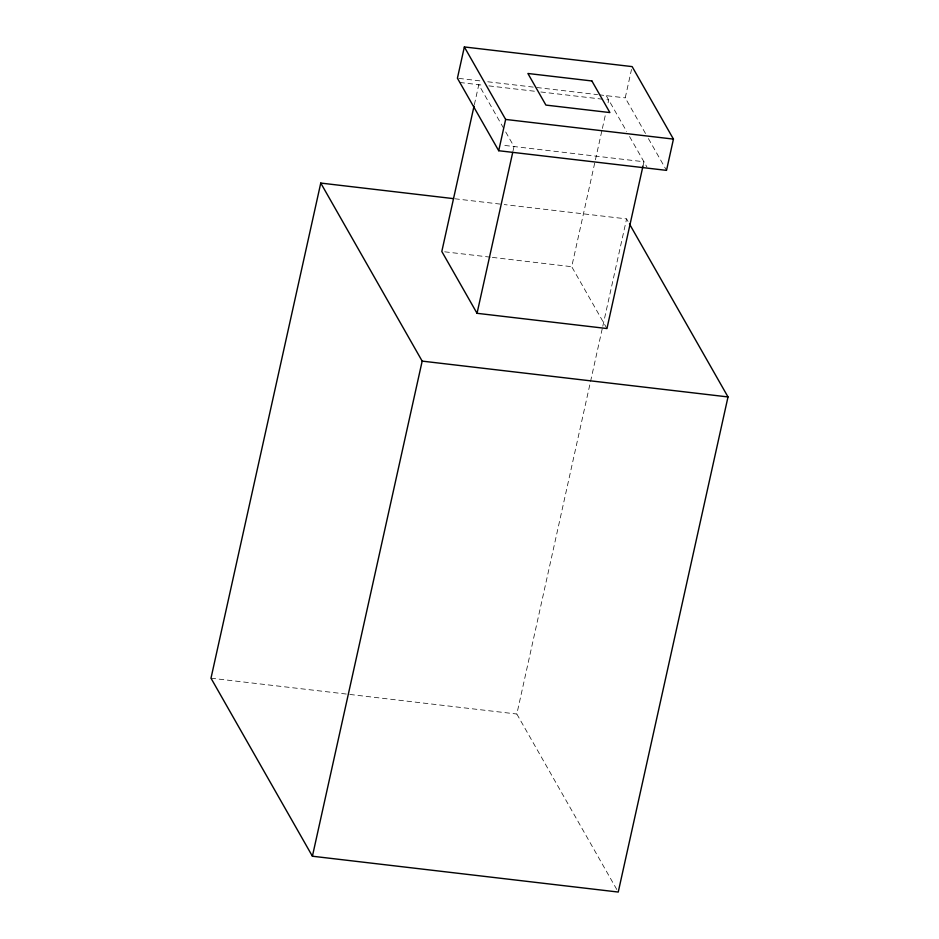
<?xml version="1.0" encoding="UTF-8"?>
<svg xmlns="http://www.w3.org/2000/svg" width="939" height="939" viewBox="0 0 939 939"><rect width="100%" height="100%" fill="white"/><g stroke="black" fill="none" stroke-linecap="round" stroke-linejoin="round"><path stroke-width="0.7" stroke-dasharray="4.7 3.52" d="M474.359 104.663L478.784 84.71L503.95 128.866M513.058 150.815L514.009 146.543L504.666 130.134M606.946 328.533L571.722 266.699L595.115 161.215M595.432 159.794L602.063 129.852M602.38 128.432L605.538 114.171M608.073 102.774L608.695 99.921L604.364 99.417M645.504 133.491L625.221 97.879L631.513 69.451M616.794 889.503L516.826 714.016L602.474 327.652M602.791 326.22L626.595 218.893L504.255 204.573M642.98 166.027L643.919 161.754L501.837 145.111M458.854 78.395L480.533 80.93M487.764 81.775L597.603 94.639M599.047 94.804L625.221 97.879M459.84 82.479L483.116 85.214M488.89 85.883L535.077 91.294M540.852 91.975L602.92 99.241M454.746 198.763L502.799 204.397M444.699 251.816L490.897 257.227M492.341 257.392L571.722 266.699M210.993 678.193L516.826 714.016M648.403 138.573L666.514 170.37M606.265 95.661L626.665 131.472M629.541 136.519L646.959 167.083M626.595 218.893L628.038 221.44"/><path stroke-width="1.41" d="M453.279 198.599L320.762 183.07L210.993 678.193L312.405 856.227L618.238 892.05L728.007 396.939L629.482 223.987M464.347 46.95L457.41 78.219L498.715 150.721L666.514 170.37L673.439 139.101L632.147 66.61L464.347 46.95L505.64 119.441L498.715 150.721M474.042 106.084L441.811 251.476L477.035 313.309L606.946 328.533L642.98 166.027M312.405 856.227L422.174 361.116L320.762 183.07M477.035 313.309L512.753 152.235M505.64 119.441L673.439 139.101M422.174 361.116L728.007 396.939M591.887 80.965L527.894 73.477L545.899 105.086L609.892 112.574L591.887 80.965"/></g></svg>
